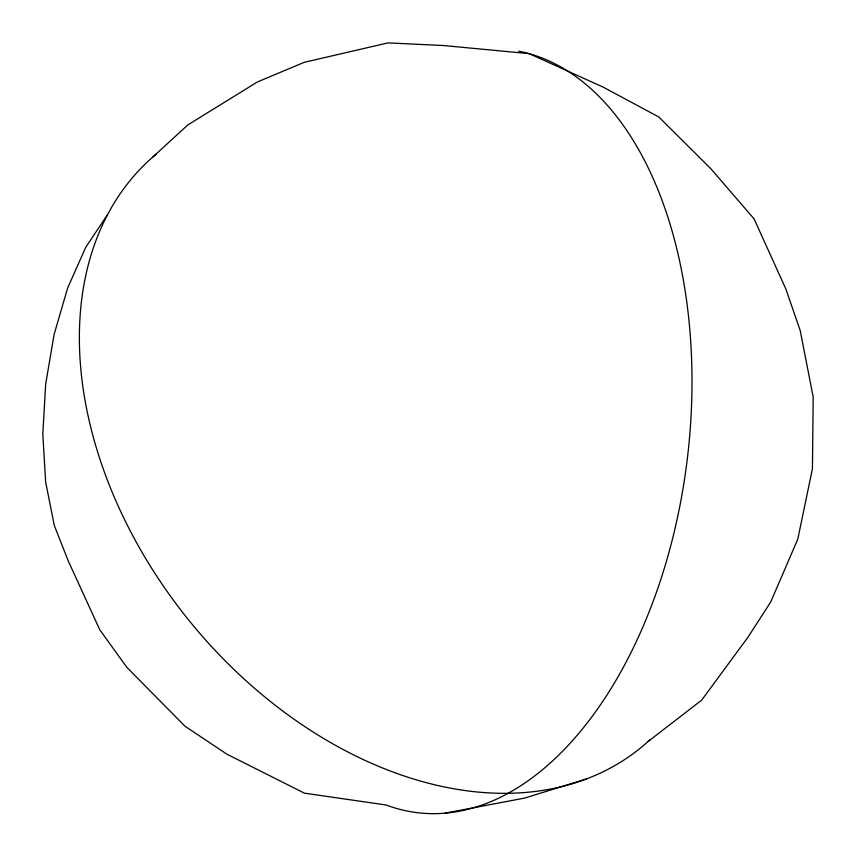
<?xml version="1.0" encoding="UTF-8"?>
<svg xmlns="http://www.w3.org/2000/svg" width="856" height="856" viewBox="0 0 856 856"><rect width="100%" height="100%" fill="white"/><g stroke="black" fill="none" stroke-linecap="round" stroke-linejoin="round"><path stroke-width="1.28" d="M107.524 214.674L85.75 247.245L67.656 288.023L54.099 334.493L45.678 384.077L42.8 434.174L45.668 482.153L54.27 525.359L68.352 561.162L99.756 629.738L126.784 667.284L185.024 726.263L226.808 754.136L304.436 793.159L386.195 805.004A384.248 225.781 -83.2 0 0 682.211 493.324A384.248 225.781 -83.2 0 0 518.704 51.167M153.117 156.766L187.86 124.89L257.303 82.016L304.244 62.317L388.025 42.896L443.558 45.529L529.147 53.65L602.795 86.948L658.778 116.962L710.78 168.675L754.072 218.858L785.851 288.996L800.21 330.577L813.2 397.077L812.43 468.746L797.792 539.141L770.742 601.939L748.005 637.185L701.62 700.187L648.195 741.403M586.2 779.014L524.557 798.113L445.227 813.104M650.153 739.605A383.146 270.389 51 0 1 196.003 628.914A383.146 270.389 51 0 1 156.177 154.176"/></g></svg>
